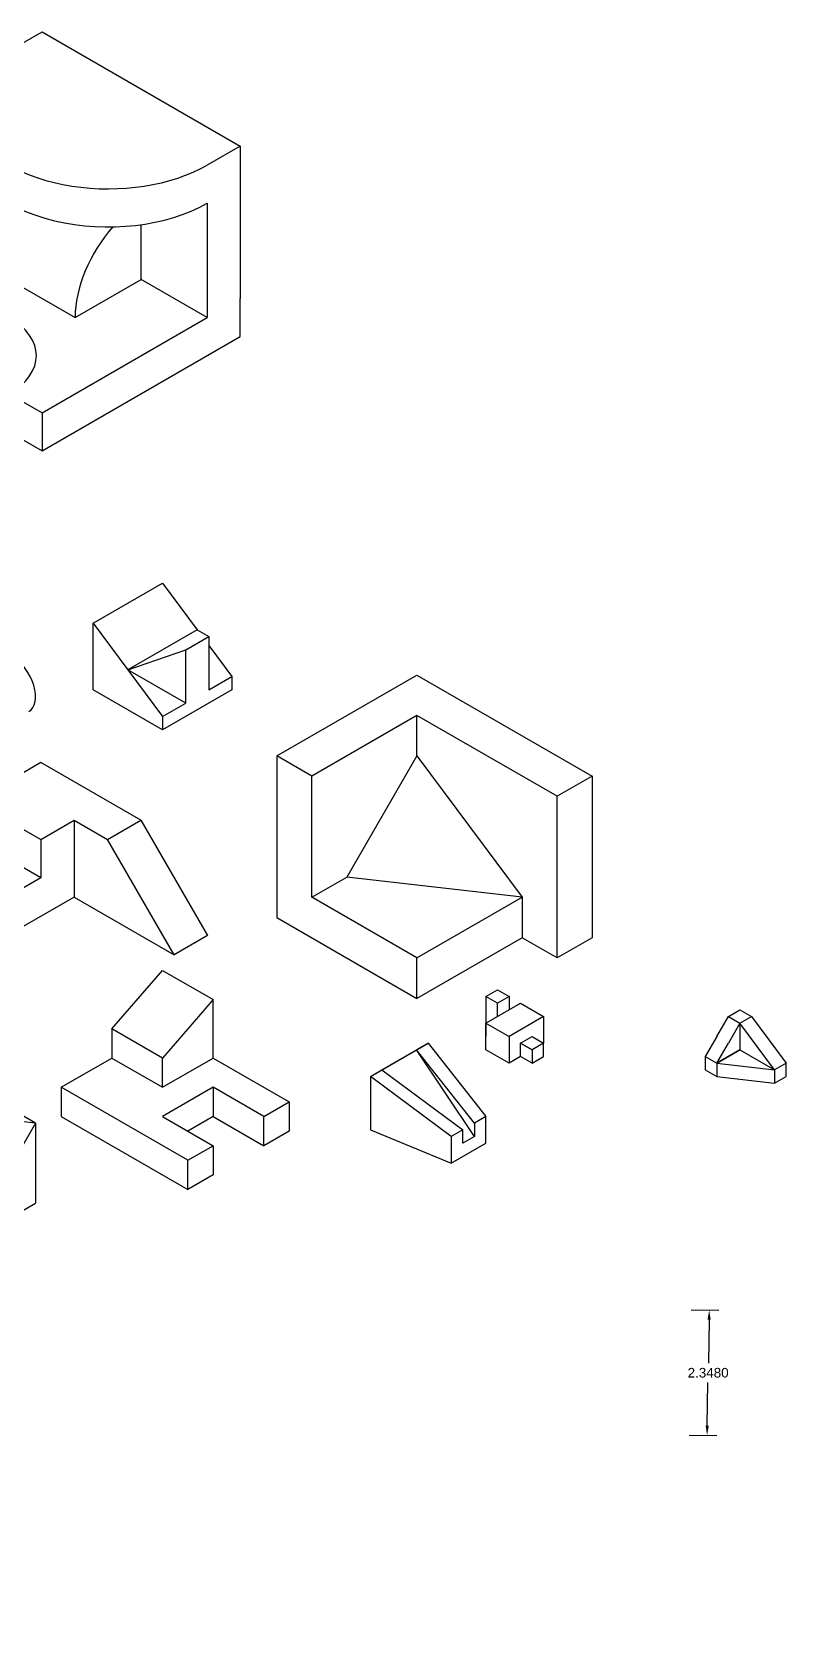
# Model space of a CAD drawing. Header units: millimetres. Extents: x -30 to 12.3, y -3.6 to 33.2.
# Drawn here: x -1.8 to 12.34, y 2.62 to 32.46 of the extents above; entities that cross this region are included whole.
import ezdxf

# ---------------------------------------------------------------- set-up
doc = ezdxf.new("R2010")
doc.units = ezdxf.units.MM
doc.header["$PDMODE"] = 3
doc.header["$PDSIZE"] = 0.1
doc.styles.get("Standard").update_dxf_attribs({"font": 'arial.ttf'})
doc.dimstyles.get("Standard").update_dxf_attribs({"dimtxt": 0.18, "dimasz": 0.18, "dimexe": 0.18, "dimexo": 0.0625, "dimgap": 0.09, "dimtad": 0, "dimtih": 1, "dimtoh": 1, "dimdec": 4, "dimzin": 0, "dimdsep": 46, "dimtxsty": 'Standard', "dimcen": 0.09, "dimadec": 0, "dimazin": 0, "dimtfac": 1, "dimtdec": 4, "dimtofl": 0, "dimtmove": 0, "dimatfit": 3, "dimfxl": 1, "dimtolj": 1, "dimtzin": 0, "dimarcsym": 0})

# ---------------------------------------------------------------- blocks, each defined once
blk = doc.blocks.new('*D6')
at = {"color": 0, "lineweight": -2, "transparency": 16777216}
for p, q in [((-24.701, 22.573), (-22.847, 23.599)), ((-24.444, 21.574), (-22.324, 21.574)), ((10.562, 8.499), (11.079, 8.49)), ((10.896, 8.313), (10.882, 7.501)), ((10.861, 6.325), (10.875, 7.137)), ((10.521, 6.151), (11.038, 6.142))]:
    blk.add_line(p, q, dxfattribs=at)
for centre, radius, start, end in [((-26.506, 21.574), 4.002, 17.185, 26.3775), ((-26.506, 21.574), 4.002, 2.5775, 11.8027), ((-24.675, 3.946), 1.152, 8.9581, 17.9163), ((-24.675, 3.946), 1.152, 300.6741, 309.6322)]:
    blk.add_arc(centre, radius, start, end, dxfattribs=at)
at = {"color": 0, "transparency": 16777216}
for points in [[(-22.948, 23.338), (-22.894, 23.366), (-23.005, 23.511)], [(-22.478, 21.755), (-22.538, 21.754), (-22.504, 21.574)], [(10.866, 8.314), (10.926, 8.312), (10.899, 8.493)], [(10.831, 6.326), (10.891, 6.325), (10.858, 6.145)], [(-23.506, 4.128), (-23.566, 4.124), (-23.522, 3.946)], [(-23.96, 3.08), (-23.919, 3.037), (-23.81, 3.184)]]:
    blk.add_solid(points, dxfattribs=at)
at = {"layer": 'Defpoints', "color": 0, "transparency": 16777216}
for p in [(-24.756, 22.542), (-22.561, 22.245), (-26.506, 21.574), (-26.506, 21.574), (-24.506, 21.574), (10.5, 8.5), (10.459, 6.152), (10.858, 6.145), (-24.675, 3.946), (-24.675, 3.946), (-22.675, 3.946), (-23.653, 3.412), (-23.175, 2.624)]:
    blk.add_point(p, dxfattribs=at)
at = {"color": 0, "transparency": 16777216, "char_height": 0.18, "attachment_point": 5}
for s, insert in [('\\A1;29°', (-22.632, 22.575)), ('\\A1;2.3480', (10.878, 7.319)), ('\\A1;41°', (-23.597, 3.539))]:
    blk.add_mtext(s, dxfattribs=dict(at, insert=insert))

msp = doc.modelspace()

# ---------------------------------------------------------------- linework, layer by layer
for p, q in [((-2.22838, 32.10719), (-1.60971, 32.46437)), ((-1.60971, 32.46437), (2.10228, 30.32125)), ((2.10228, 30.32125), (1.48362, 29.96406)), ((2.10228, 30.32125), (2.10228, 27.46375)), ((1.48362, 29.24969), (1.48362, 27.10657)), ((0.24629, 27.82094), (0.24629, 28.84853)), ((-2.22838, 27.82094), (-0.99105, 27.10657)), ((-0.99105, 27.10657), (0.24629, 27.82094)), ((1.48362, 27.10657), (0.24629, 27.82094)), ((2.10228, 26.74938), (2.10228, 27.46375)), ((-1.60971, 25.32063), (1.48362, 27.10657)), ((-1.60971, 24.60626), (2.10228, 26.74938)), ((-2.22838, 25.67782), (-1.60971, 25.32063)), ((-1.60971, 25.32063), (-1.60971, 24.60626)), ((-2.22838, 24.96344), (-1.60971, 24.60626)), ((-0.64952, 21.375), (0.64952, 22.125)), ((0.64952, 22.125), (1.29904, 21.25)), ((-0.64952, 21.375), (0.64952, 19.625)), ((-0.64952, 20.125), (-0.64952, 21.375)), ((1.29904, 21.25), (0, 20.5)), ((1.29904, 21.25), (1.51554, 21.125)), ((1.08253, 20.875), (1.51554, 21.125)), ((1.51554, 21.125), (1.51554, 20.125)), ((1.51554, 20.95833), (1.94856, 20.375)), ((0, 20.5), (1.08253, 20.875)), ((1.08253, 19.875), (1.08253, 20.875)), ((1.08253, 19.875), (0, 20.5)), ((1.51554, 20.125), (1.94856, 20.375)), ((1.94856, 20.375), (1.94856, 20.125)), ((2.79439, 18.88666), (5.41939, 20.4022)), ((5.41939, 20.4022), (8.70064, 18.50777)), ((0.64952, 19.375), (-0.64952, 20.125)), ((1.94856, 20.125), (0.64952, 19.375)), ((0.64952, 19.625), (1.08253, 19.875)), ((0.64952, 19.625), (0.64952, 19.375)), ((5.41939, 19.64443), (3.45064, 18.50777)), ((8.04439, 18.12889), (5.41939, 19.64443)), ((5.41939, 18.88666), (5.41939, 19.64443)), ((2.79439, 18.88666), (2.79439, 15.85557)), ((3.45064, 18.50777), (2.79439, 18.88666)), ((5.41939, 18.88666), (4.10689, 16.61334)), ((5.41939, 18.88666), (7.38814, 16.23446)), ((-1.6316, 18.76008), (-2.88005, 18.03928)), ((0.24108, 17.67889), (-1.6316, 18.76008)), ((3.45064, 16.23446), (3.45064, 18.50777)), ((8.70064, 18.50777), (8.04439, 18.12889)), ((8.70064, 18.50777), (8.70064, 15.47668)), ((-2.88005, 18.03928), (-1.6316, 17.31849)), ((8.04439, 15.0978), (8.04439, 18.12889)), ((-1.6316, 17.31849), (-1.00737, 17.67889)), ((-1.00737, 17.67889), (-0.38314, 17.31849)), ((-1.00737, 17.67889), (-1.00737, 16.23729)), ((-0.38314, 17.31849), (0.24108, 17.67889)), ((0.24108, 17.67889), (1.48954, 15.5165)), ((-1.6316, 16.59769), (-2.88005, 17.31849)), ((-1.6316, 17.31849), (-1.6316, 16.59769)), ((0.86531, 15.1561), (-0.38314, 17.31849)), ((-1.6316, 16.59769), (-2.25583, 16.23729)), ((3.45064, 16.23446), (4.10689, 16.61334)), ((7.38814, 16.23446), (4.10689, 16.61334)), ((-1.00737, 16.23729), (-2.25583, 15.5165)), ((-1.00737, 16.23729), (0.86531, 15.1561)), ((5.41939, 15.0978), (3.45064, 16.23446)), ((5.41939, 15.0978), (7.38814, 16.23446)), ((7.38814, 16.23446), (7.38814, 15.47668)), ((2.79439, 15.85557), (5.41939, 14.34002)), ((1.48954, 15.5165), (0.86531, 15.1561)), ((7.38814, 15.47668), (5.41939, 14.34002)), ((8.04439, 15.0978), (7.38814, 15.47668)), ((8.70064, 15.47668), (8.04439, 15.0978)), ((5.41939, 14.34002), (5.41939, 15.0978)), ((-0.29981, 13.76929), (0.64952, 14.86549)), ((0.64952, 14.86549), (1.59885, 14.31739)), ((6.7117, 14.375), (6.9282, 14.5)), ((6.9282, 14.25), (6.7117, 14.375)), ((6.7117, 14.375), (6.7117, 13.625)), ((6.9282, 14.5), (7.14471, 14.375)), ((7.14471, 14.375), (6.9282, 14.25)), ((7.14471, 14.375), (7.14471, 14.125)), ((1.59885, 14.31739), (0.64952, 13.2212)), ((1.59885, 13.2212), (1.59885, 14.31739)), ((6.7117, 13.875), (7.36122, 14.25)), ((6.9282, 14), (6.9282, 14.25)), ((7.36122, 14.25), (7.79423, 14)), ((11.25833, 14), (11.47484, 14.125)), ((11.47484, 14.125), (11.69134, 14)), ((0.64952, 13.2212), (-0.29981, 13.76929)), ((-0.29981, 13.76929), (-0.29981, 13.2212)), ((6.7117, 13.875), (7.14471, 13.625)), ((6.7117, 13.375), (6.7117, 13.875)), ((7.79423, 14), (7.14471, 13.625)), ((7.79423, 14), (7.79423, 13.5)), ((11.04182, 13.625), (11.25833, 14)), ((11.25833, 14), (11.47484, 13.875)), ((11.47484, 13.875), (11.25833, 13.5)), ((11.47484, 13.875), (11.69134, 14)), ((12.12436, 13), (11.47484, 13.875)), ((11.47484, 13.875), (11.47484, 13.375)), ((11.69134, 14), (12.34086, 13.125)), ((4.54663, 12.875), (5.62917, 13.5)), ((5.62917, 13.5), (5.41266, 13.375)), ((5.62917, 13.5), (6.7117, 12.125)), ((7.14471, 13.625), (7.14471, 13.125)), ((7.36122, 13.5), (7.57772, 13.625)), ((7.36122, 13.25), (7.36122, 13.5)), ((7.36122, 13.5), (7.57772, 13.375)), ((7.57772, 13.375), (7.36122, 13.5)), ((7.57772, 13.625), (7.79423, 13.5)), ((7.79423, 13.5), (7.57772, 13.375)), ((7.79423, 13.5), (7.57772, 13.375)), ((7.79423, 13.25), (7.79423, 13.5)), ((11.04182, 13.625), (10.82532, 13.25)), ((11.04182, 13.125), (11.25833, 13.5)), ((-1.24915, 12.6731), (-0.29981, 13.2212)), ((-0.29981, 13.2212), (0.64952, 12.6731)), ((0.64952, 12.6731), (0.64952, 13.2212)), ((0.64952, 12.6731), (1.59885, 13.2212)), ((1.59885, 13.2212), (3.02285, 12.39905)), ((4.76314, 13), (5.41266, 13.375)), ((6.49519, 12), (5.41266, 13.375)), ((6.49519, 11.75), (5.41266, 13.375)), ((7.14471, 13.125), (6.7117, 13.375)), ((7.36122, 13.25), (7.14471, 13.125)), ((7.57772, 13.125), (7.36122, 13.25)), ((7.57772, 13.375), (7.57772, 13.125)), ((7.57772, 13.125), (7.79423, 13.25)), ((10.82532, 13.25), (11.04182, 13.125)), ((10.82532, 13.25), (10.82532, 13)), ((11.47484, 13.375), (11.04182, 13.125)), ((11.04182, 13.125), (11.47484, 13.375)), ((11.47484, 13.375), (12.12436, 13)), ((-1.73205, 12), (-3.4641, 13)), ((4.54663, 12.875), (4.76314, 13)), ((6.06218, 11.75), (4.54663, 12.875)), ((4.54663, 12.875), (4.54663, 11.875)), ((4.76314, 13), (6.27868, 11.875)), ((10.82532, 13), (11.04182, 12.875)), ((11.04182, 13.125), (12.12436, 13)), ((11.04182, 13.125), (11.04182, 12.875)), ((11.04182, 12.875), (12.12436, 12.75)), ((12.34086, 13.125), (12.12436, 13)), ((12.12436, 13), (12.12436, 12.75)), ((12.12436, 13), (12.12436, 13)), ((12.12436, 12.75), (12.34086, 12.875)), ((12.34086, 12.875), (12.34086, 13.125)), ((1.12419, 11.30285), (-1.24915, 12.6731)), ((-1.24915, 12.6731), (-1.24915, 12.125)), ((1.59885, 12.6731), (0.64952, 12.125)), ((2.54819, 12.125), (1.59885, 12.6731)), ((1.59885, 12.6731), (1.59885, 12.125)), ((12.12436, 12.75), (12.12436, 12.75)), ((-1.73205, 12), (-3.89711, 12.25)), ((2.54819, 12.125), (3.02285, 12.39905)), ((3.02285, 12.39905), (3.02285, 11.85095)), ((-1.73205, 12), (-2.59808, 10.5)), ((-1.73205, 12), (-1.73205, 10.5)), ((-1.73205, 12), (-1.73205, 10.5)), ((-1.24915, 12.125), (1.12419, 10.75475)), ((0.64952, 12.125), (1.59885, 11.5769)), ((1.59885, 12.125), (1.12419, 11.85095)), ((1.59885, 12.125), (2.54819, 11.5769)), ((2.54819, 11.5769), (2.54819, 12.125)), ((6.7117, 12.125), (6.49519, 12)), ((6.49519, 12), (6.49519, 11.75)), ((6.7117, 11.625), (6.7117, 12.125)), ((3.02285, 11.85095), (2.54819, 11.5769)), ((4.54663, 11.875), (6.06218, 11.25)), ((6.27868, 11.875), (6.06218, 11.75)), ((6.06218, 11.75), (6.06218, 11.25)), ((6.27868, 11.625), (6.27868, 11.875)), ((6.49519, 11.75), (6.27868, 11.625)), ((1.12419, 11.30285), (1.59885, 11.5769)), ((1.59885, 11.5769), (1.59885, 11.0288)), ((6.06218, 11.25), (6.7117, 11.625)), ((1.12419, 10.75475), (1.12419, 11.30285)), ((1.59885, 11.0288), (1.12419, 10.75475)), ((-2.59808, 10), (-1.73205, 10.5))]:
    msp.add_line(p, q)
at = {"color": 1}
for p, q in [((-0.64952, 21.375), (0.64952, 22.125)), ((-0.64952, 20.125), (-0.64952, 21.375)), ((2.79439, 18.88666), (5.41939, 20.4022)), ((5.41939, 20.4022), (8.70064, 18.50777)), ((0.64952, 19.375), (-0.64952, 20.125)), ((1.94856, 20.125), (0.64952, 19.375)), ((2.79439, 18.88666), (2.79439, 15.85557)), ((8.70064, 18.50777), (8.70064, 15.47668)), ((4.54663, 12.875), (4.54663, 11.875)), ((-1.24915, 12.125), (1.12419, 10.75475))]:
    msp.add_line(p, q, dxfattribs=at)
for centre, major_axis, start_param, end_param in [((-0.37238, 31.03563), (-2.62478, 0), 5.49778714, 8.6393798), ((-0.37238, 30.32125), (-2.62478, 0), 6.28318529, 8.6393798), ((0.24629, 27.82094), (-0.87493, -1.51542), 4.36907029, 5.49778714), ((-3.46571, 26.39219), (-1.74985, 0), 2.35619449, 5.49778714), ((-2.16506, 20.25), (0.30619, -0.53033), 6.28318504, 8.6393798)]:
    msp.add_ellipse(centre, major_axis=major_axis, ratio=0.57735027, start_param=start_param, end_param=end_param)

# ---------------------------------------------------------------- dimensions: what is measured, and where the dimension line sits
for base, line1, line2, middle in [((-23.65342, 3.4124), ((-24.67466, 3.94644), (-22.67466, 3.94644)), ((-24.67466, 3.94644), (-23.17466, 2.62356)), (-23.59664, 3.53899)), ((-22.56108, 22.24512), ((-26.50601, 21.57423), (-24.75601, 22.54247)), ((-26.50601, 21.57423), (-24.50601, 21.57423)), (-22.63151, 22.57462))]:
    dim = msp.add_angular_dim_2l(base=base, line1=line1, line2=line2, dimstyle='Standard')
    dim.commit()
    dim.dimension.update_dxf_attribs({"geometry": '*D6', "text_midpoint": middle})

doc.saveas('drawing.dxf')
